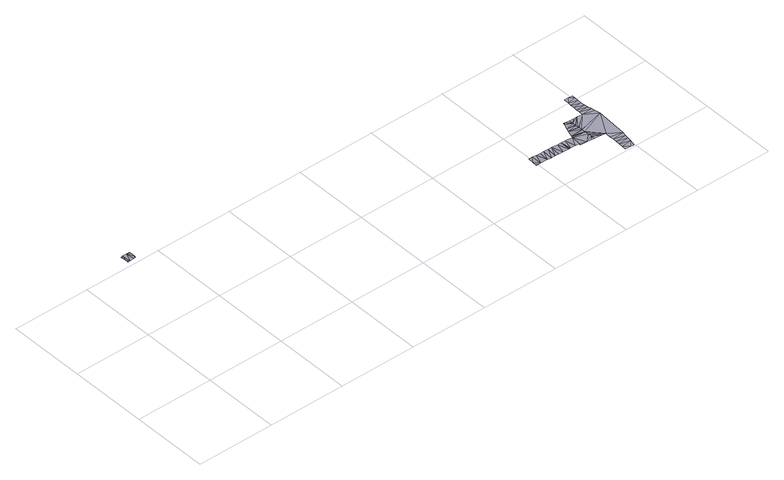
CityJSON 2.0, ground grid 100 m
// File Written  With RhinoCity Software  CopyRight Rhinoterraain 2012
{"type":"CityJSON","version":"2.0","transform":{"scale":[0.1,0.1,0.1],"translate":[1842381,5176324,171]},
"CityObjects":{
"bridge1":{"type":"Bridge","attributes":{"class":"inconnu","function":"inconnu","usage":"inconnu"},"geometry":[{"type":"MultiSurface","lod":"3","boundaries":[[[0,1,2]],[[3,1,0]],[[4,3,0]],[[1,5,2]],[[6,7,3]],[[8,7,6]],[[6,3,4]],[[8,9,7]],[[10,11,7]],[[12,9,8]],[[9,10,7]],[[13,12,8]],[[14,15,16]],[[2,5,14]],[[5,15,14]],[[14,16,17]],[[17,16,18]],[[17,18,19]],[[19,18,20]],[[19,20,21]],[[19,21,22]],[[22,21,23]],[[24,25,26]],[[27,24,28]],[[27,25,24]],[[25,29,26]],[[30,31,32]],[[33,34,35]],[[35,34,36]],[[37,27,28]],[[37,28,38]],[[39,37,40]],[[40,37,38]],[[40,38,41]],[[31,42,43]],[[32,31,33]],[[31,43,34]],[[33,31,34]],[[34,43,36]],[[26,29,44]],[[44,45,46]],[[29,45,44]],[[45,47,46]],[[48,47,49]],[[46,47,48]],[[50,51,52]],[[47,53,49]],[[52,54,47]],[[51,54,52]],[[55,53,47]],[[54,55,47]],[[43,50,52]],[[36,43,52]],[[42,56,51]],[[42,51,50]],[[42,50,43]],[[56,57,53]],[[56,55,54]],[[56,53,55]],[[56,54,51]],[[58,59,60]],[[61,62,49]],[[53,61,49]],[[62,63,49]],[[63,64,49]],[[23,65,59]],[[65,66,67]],[[22,23,59]],[[57,61,53]],[[57,62,61]],[[57,58,62]],[[59,68,60]],[[58,60,62]],[[59,65,67]],[[59,67,68]],[[67,69,68]],[[67,70,69]],[[67,71,70]],[[71,72,70]],[[71,73,72]],[[72,73,74]],[[75,76,64]],[[63,75,64]],[[68,74,63]],[[68,69,74]],[[69,70,74]],[[70,72,74]],[[62,60,63]],[[60,68,63]],[[76,77,78]],[[76,78,64]],[[79,80,81]],[[77,79,81]],[[77,81,78]],[[79,82,80]],[[82,83,84]],[[82,84,80]],[[84,85,80]],[[86,87,88]],[[87,89,88]],[[86,88,90]],[[89,91,88]],[[92,90,93]],[[94,86,90]],[[94,90,92]],[[95,96,97]],[[98,99,100]],[[98,100,101]],[[97,101,86]],[[97,98,101]],[[96,98,97]],[[86,101,87]]]}]}
},
"vertices":[
[5183,554,15],[5174,423,14],[5233,549,17],[5124,428,12],[5134,558,13],[5224,419,16],[5084,563,10],[5040,435,8],[5034,568,8],[4982,499,3],[4980,449,3],[4979,441,5],[4984,562,4],[4984,572,5],[5283,545,20],[5273,415,19],[5323,410,21],[5357,538,23],[5403,403,25],[5407,533,26],[5416,402,25],[5425,401,26],[5457,529,28],[5488,396,29],[6003,900,23],[5896,893,23],[6010,850,25],[5900,942,22],[6009,959,21],[5892,843,25],[5638,763,22],[5638,747,19],[5643,763,22],[5654,762,22],[5717,707,25],[5717,757,24],[5767,753,25],[5903,992,20],[6013,1008,19],[5909,1064,18],[5959,1061,18],[6018,1058,18],[5610,674,21],[5717,698,26],[6017,801,27],[5889,793,27],[6024,751,29],[5885,743,28],[6030,702,31],[6040,632,33],[5717,657,27],[5717,648,27],[5817,749,27],[5717,557,30],[5717,607,28],[5717,598,28],[5593,628,22],[5563,543,28],[5560,536,29],[5553,520,33],[5717,498,31],[5717,548,30],[5717,507,31],[5862,334,36],[6014,230,30],[5538,391,31],[5533,366,34],[5611,359,35],[5717,457,32],[5717,448,33],[5717,407,34],[5667,353,35],[5717,398,34],[5717,348,35],[5812,339,36],[5862,263,33],[5863,213,31],[5863,163,28],[6006,180,28],[5863,113,26],[5989,82,24],[5998,131,26],[5864,63,23],[5864,13,21],[5927,9,21],[5977,7,21],[83,1453,793],[97,1346,793],[123,1364,792],[115,1348,793],[127,1438,791],[122,1348,793],[127,1455,791],[128,1455,791],[115,1455,792],[1,1450,795],[3,1433,795],[27,1451,795],[9,1361,794],[10,1340,794],[15,1340,794],[37,1342,794]
]}
